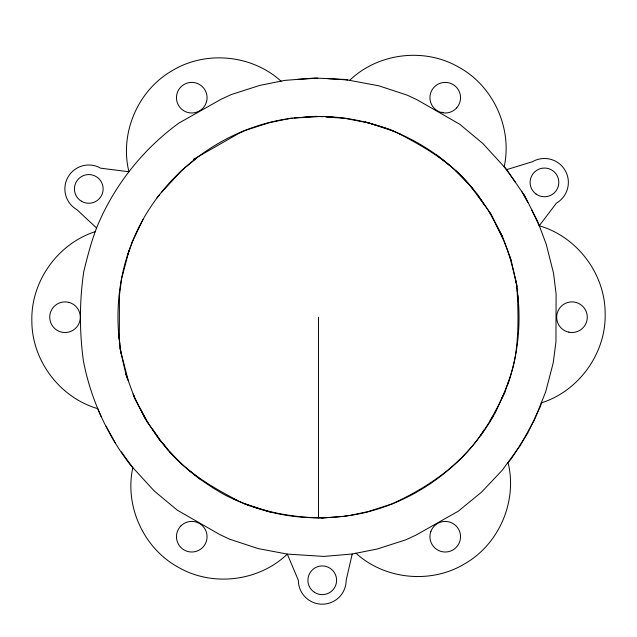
<?xml version="1.0" encoding="UTF-8"?>
<svg xmlns="http://www.w3.org/2000/svg" width="637" height="637" viewBox="0 0 637 637"><rect width="100%" height="100%" fill="white"/><g stroke="black" fill="none" stroke-linecap="round" stroke-linejoin="round"><path stroke-width="0.96" d="M132.846 467.542C124.334 506.081 143.715 548.513 178.416 567.32C212.575 587.099 258.885 581.477 287.311 554.094L323.755 556.419L352.205 554.015L377.12 549.03L405.713 539.85L415.881 535.168L458.345 511.169L481.556 492.114L502.187 470.297L519.927 446.067L534.491 419.807L545.646 391.922L553.227 362.867L555.958 341.846L556.101 294.023L553.553 273.249L546.188 244.138L537.524 221.055L524.538 195.639L506.733 169.609L482.83 143.484L459.755 124.263L417.227 99.85L407.338 95.192L378.816 85.812L344.752 79.45L314.742 78.032L284.795 80.389L259.88 85.374L231.287 94.547L221.119 99.237L178.655 123.236C142.298 149.846 113.561 186.227 96.561 227.982C91.187 242.156 87.388 256.807 83.773 271.537C79.418 301.134 79.346 331.519 83.447 361.155C90.725 398.826 106.881 434.394 130.267 464.795L154.17 490.92L177.245 510.141L219.773 534.554L229.662 539.213L258.184 548.592L287.311 554.094L298.347 580.283A23.911 23.911 0 0 0 320.753 604.147L323.755 604.147A23.911 23.911 0 0 0 346.17 580.283L352.205 554.015M504.154 166.862C512.666 128.324 493.285 85.884 458.584 67.084C424.425 47.297 378.115 52.927 349.689 80.31M292.136 118.187C221.708 127.018 158.366 176.218 132.13 242.283L129.16 250.15L121.563 278.887L119.453 295.098L119.326 338.088L120.274 349.665L128.308 380.807M343.9 516.288C406.374 508.883 463.21 469.573 494.009 414.886C503.341 395.911 511.909 376.563 515.437 355.518C519.004 332.148 518.247 308.26 516.726 284.739C513.135 269.929 510.038 254.927 503.899 240.897L490.856 214.048L477.113 194.062M129.16 250.15C117.526 283.465 115.082 319.416 121.285 354.076M507.84 384.254C519.473 350.939 521.918 314.989 515.715 280.328M131.222 245.309L132.13 242.283L142.991 219.51M494.845 413.134L504.87 392.121L508.995 380.233M128.005 254.171L130.808 246.28M501.709 398.372L504.87 392.121M159.322 195.057L156.614 198.29M489.917 420.969L497.186 407.863M480.903 435.302L493.484 415.706M484.247 429.8L477.678 439.347C457.247 466.714 428.789 486.135 398.364 500.937L391.755 503.986L367.565 511.75L350.923 515.206M355.868 553.147C384.995 579.789 431.432 584.225 465.066 563.578C499.281 543.887 517.562 500.969 508.063 462.653L511.28 458.807L527.508 433.534L540.439 406.422L541.522 402.815C579.16 390.911 606.217 352.914 605.15 313.46C605.206 273.982 577.178 236.693 539.252 225.761L556.412 203.115A23.911 23.911 0 0 0 565.879 171.775L564.374 169.171A23.911 23.911 0 0 0 532.5 161.694L506.733 169.609M161.272 192.716L181.696 170.445L195.838 158.836L193.552 159.322L238.748 133.412L245.245 130.418L269.435 122.654L286.077 119.199M95.478 231.589C57.84 243.485 30.783 281.49 31.85 320.944C31.794 360.415 59.822 397.711 97.748 408.636L101.044 416.399M287.12 119.071L290.201 118.339L315.347 116.364L323.094 116.73M349.88 515.333L346.138 515.97C314.606 520.214 282.135 517.236 252.133 506.526M294.063 118.036L300.839 117.503M302.774 117.351L308.571 116.897M313.412 116.515C373.155 114.891 432.268 141.438 471.237 186.752L476.564 193.258L490.856 214.048L502.426 236.462L511.089 260.151L516.288 282.852M321.653 518.04L341.965 516.44M298.188 79.338L317.767 78.176M300.831 117.662L317.998 116.643M326.972 116.913L333.756 117.232M323.365 517.897C289.118 517.706 254.967 510.524 224.511 494.718C200.623 481.421 178.599 463.911 161.814 442.253L146.144 420.356L134.574 397.942L125.911 374.253L120.712 351.552M325.977 117.025L344.689 118.275L369.205 123.092L389.502 129.303M328.159 78.662L347.73 79.967M441.879 112.223L443.639 112.606M340.54 117.55L342.817 118.108M247.498 505.101L250.285 505.953M365.391 121.89L393.101 130.951M271.609 512.514L243.899 503.453M390.385 129.701L400.992 134.495M233.349 498.707L246.615 504.703M399.455 133.945C426.615 148.11 453.456 164.043 472.439 188.687L483.953 204.294M237.545 500.459C210.385 486.294 183.544 470.361 164.561 445.717L163.231 444.284M472.933 189.014L469.891 185.359M436.273 154.687L449.141 164.999M186.346 468.195L200.727 479.717M161.814 442.253L160.436 441.138L152.8 429.752M281.132 81.257C252.005 54.607 205.568 50.172 171.934 70.826C137.719 90.518 119.438 133.436 128.937 171.743L100.742 168.208A23.911 23.911 0 0 0 68.868 175.685L67.363 178.28A23.911 23.911 0 0 0 76.83 209.621L96.561 227.982M455.71 170.724L467.861 183.265M167.786 449.746L163.661 444.212L160.978 441.72M169.816 451.832L181.967 464.373M133.133 393.985L135.848 400.052M504.878 167.635L515.317 182.094M121.38 451.872L132.122 466.762M146.693 421.153L159.887 440.342M521.807 191.538L527.969 202.534M489.152 211.85L493.993 220.49M139.997 408.102L147.983 422.745M106.06 426.105L115.193 442.866M496.239 224.965L502.426 236.462M523.749 194.365L527.547 201.714M142.139 412.593L134.574 397.942L133.412 394.335M143.03 414.321L145.252 418.628M531.401 209.43L539.252 225.761M509.481 255.668L511.089 260.151M125.911 374.253L127.519 378.728M516.726 284.739L516.918 286.674M517.3 290.536L517.594 293.426M517.785 295.361L518.168 299.223M118.832 335.181L119.215 339.043M119.406 340.97L119.7 343.869M120.082 347.73L120.274 349.665M318.5 317.202L318.5 517.889M206.388 101.769L206.085 103.083A15.304 15.304 0 0 1 182.723 110.034A15.304 15.304 0 0 1 182.301 85.661A15.304 15.304 0 0 1 205.894 91.816L206.523 93.631A15.304 15.304 0 0 1 206.651 101.243L206.388 101.769M430.915 531.322L430.349 533.161A15.304 15.304 0 0 0 430.477 540.773L431.106 542.589A15.304 15.304 0 0 0 454.699 548.744A15.304 15.304 0 0 0 454.277 524.37A15.304 15.304 0 0 0 430.915 531.322M456.61 107.828L456.132 108.441A15.304 15.304 0 0 1 449.603 112.359L447.731 112.789A15.304 15.304 0 0 1 430.023 96.028A15.304 15.304 0 0 1 450.924 83.479A15.304 15.304 0 0 1 457.39 106.992L456.61 107.828M180.868 525.963L179.61 527.412A15.304 15.304 0 0 0 186.076 550.917A15.304 15.304 0 0 0 206.977 538.376A15.304 15.304 0 0 0 189.269 521.615L187.397 522.045A15.304 15.304 0 0 0 180.868 525.963M568.881 332.124L568.108 332.012A15.304 15.304 0 0 1 561.452 328.318L560.138 326.908A15.304 15.304 0 0 1 565.799 303.196A15.304 15.304 0 0 1 587.123 315.028A15.304 15.304 0 0 1 569.996 332.379L568.881 332.124M68.892 302.392L67.004 302.026A15.304 15.304 0 0 0 49.877 319.376A15.304 15.304 0 0 0 71.201 331.208A15.304 15.304 0 0 0 76.862 307.496L75.548 306.086A15.304 15.304 0 0 0 68.892 302.392M81.353 201.188A14.348 14.348 0 0 0 103.13 189.213A14.348 14.348 0 0 0 81.87 176.338A14.348 14.348 0 0 0 81.353 201.188M536.028 194.014A14.348 14.348 0 0 0 558.729 183.91A14.348 14.348 0 0 0 538.623 169.299A14.348 14.348 0 0 0 536.028 194.014M314.32 592.235A14.348 14.348 0 0 0 336.575 581.183A14.348 14.348 0 0 0 315.88 567.432A14.348 14.348 0 0 0 314.32 592.235"/></g></svg>
